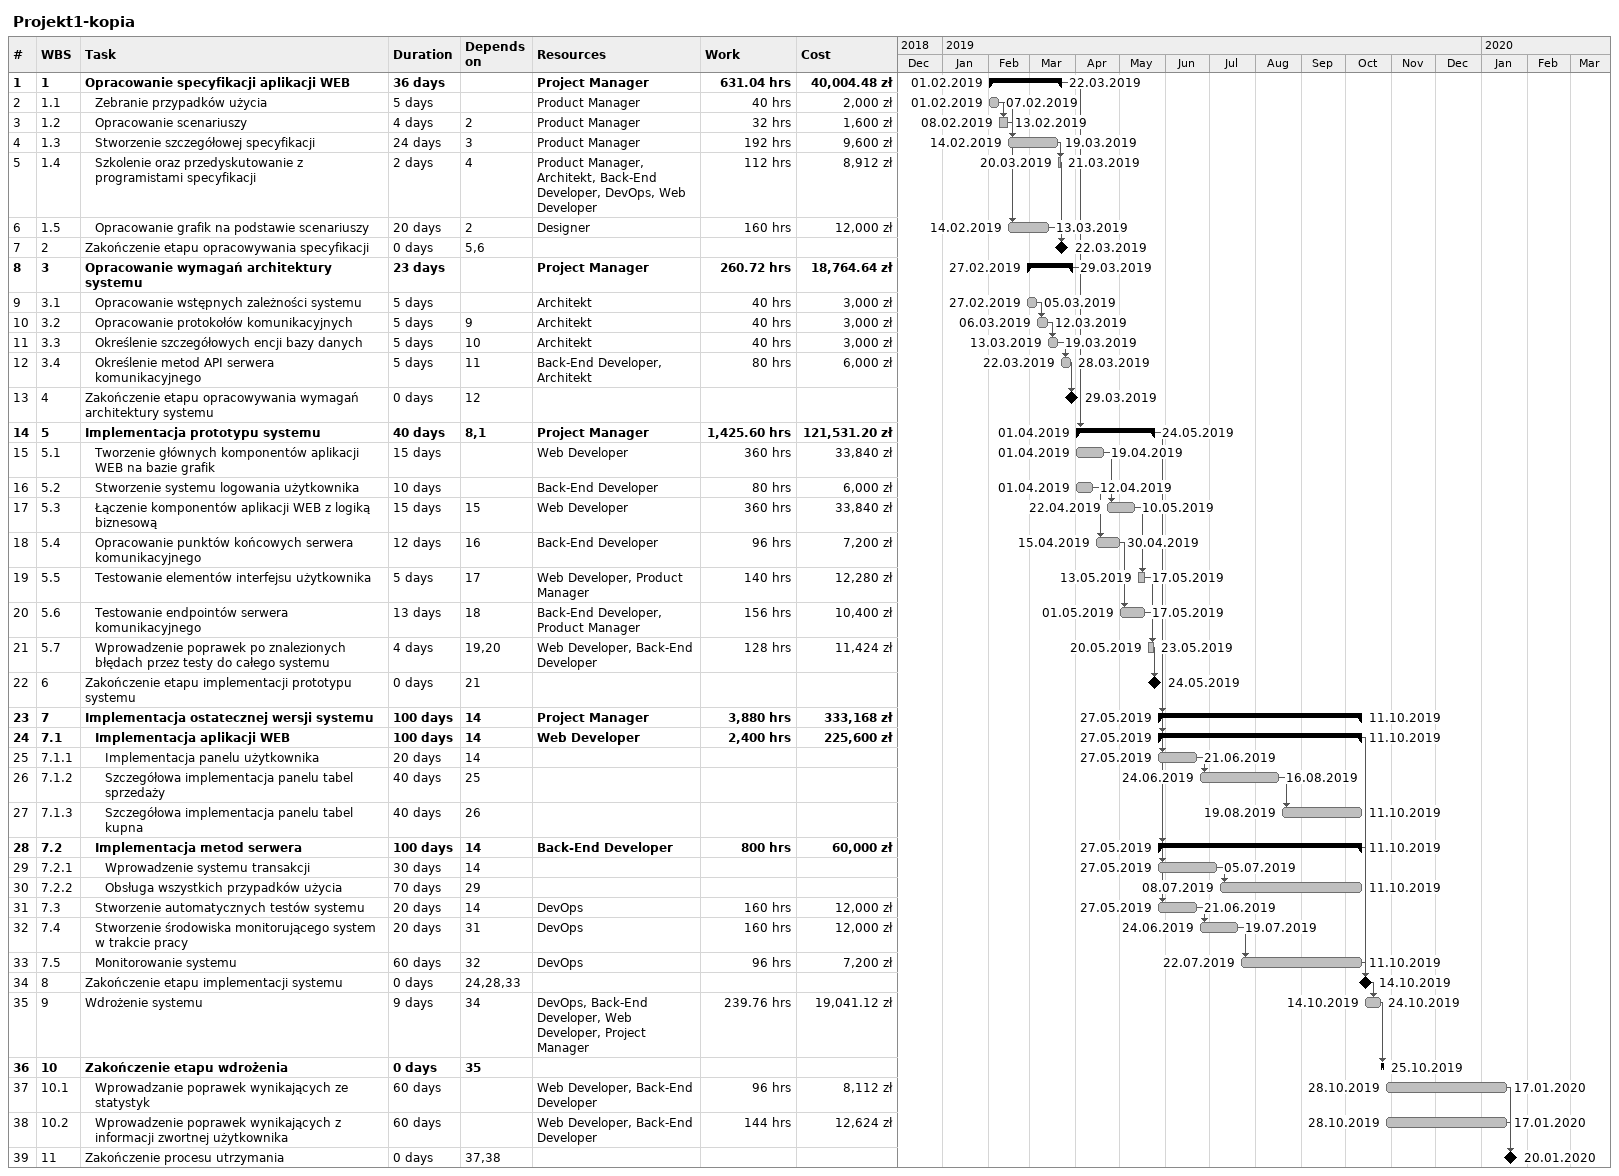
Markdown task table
Projekt1-kopia

| ID | WBS | Task | Duration | Start | Finish | Predecessors | Resources | Work (h) | Cost (zł) |
|---|---|---|---|---|---|---|---|---|---|
| 1 | 1 | **Opracowanie specyfikacji aplikacji WEB** | 36d | 2019-02-01 | 2019-03-22 |  | Project Manager | 631.04 | 40004.48 |
| 2 | 1.1 | Zebranie przypadków użycia | 5d | 2019-02-01 | 2019-02-07 |  | Product Manager | 40 | 2000 |
| 3 | 1.2 | Opracowanie scenariuszy | 4d | 2019-02-08 | 2019-02-13 | 2 | Product Manager | 32 | 1600 |
| 4 | 1.3 | Stworzenie szczegółowej specyfikacji | 24d | 2019-02-14 | 2019-03-19 | 3 | Product Manager | 192 | 9600 |
| 5 | 1.4 | Szkolenie oraz przedyskutowanie z programistami specyfikacji | 2d | 2019-03-20 | 2019-03-21 | 4 | Product Manager, Architekt, Back-End Developer, DevOps, Web Developer | 112 | 8912 |
| 6 | 1.5 | Opracowanie grafik na podstawie scenariuszy | 20d | 2019-02-14 | 2019-03-13 | 2 | Designer | 160 | 12000 |
| 7 | 2 | Zakończenie etapu opracowywania specyfikacji | 0d | 2019-03-22 | 2019-03-22 | 5, 6 |  |  |  |
| 8 | 3 | **Opracowanie wymagań architektury systemu** | 23d | 2019-02-27 | 2019-03-29 |  | Project Manager | 260.72 | 18764.64 |
| 9 | 3.1 | Opracowanie wstępnych zależności systemu | 5d | 2019-02-27 | 2019-03-05 |  | Architekt | 40 | 3000 |
| 10 | 3.2 | Opracowanie protokołów komunikacyjnych | 5d | 2019-03-06 | 2019-03-12 | 9 | Architekt | 40 | 3000 |
| 11 | 3.3 | Określenie szczegółowych encji bazy danych | 5d | 2019-03-13 | 2019-03-19 | 10 | Architekt | 40 | 3000 |
| 12 | 3.4 | Określenie metod API serwera komunikacyjnego | 5d | 2019-03-22 | 2019-03-28 | 11 | Back-End Developer, Architekt | 80 | 6000 |
| 13 | 4 | Zakończenie etapu opracowywania wymagań architektury systemu | 0d | 2019-03-29 | 2019-03-29 | 12 |  |  |  |
| 14 | 5 | **Implementacja prototypu systemu** | 40d | 2019-04-01 | 2019-05-24 | 8, 1 | Project Manager | 1425.60 | 121531.20 |
| 15 | 5.1 | Tworzenie głównych komponentów aplikacji WEB na bazie grafik | 15d | 2019-04-01 | 2019-04-19 |  | Web Developer | 360 | 33840 |
| 16 | 5.2 | Stworzenie systemu logowania użytkownika | 10d | 2019-04-01 | 2019-04-12 |  | Back-End Developer | 80 | 6000 |
| 17 | 5.3 | Łączenie komponentów aplikacji WEB z logiką biznesową | 15d | 2019-04-22 | 2019-05-10 | 15 | Web Developer | 360 | 33840 |
| 18 | 5.4 | Opracowanie punktów końcowych serwera komunikacyjnego | 12d | 2019-04-15 | 2019-04-30 | 16 | Back-End Developer | 96 | 7200 |
| 19 | 5.5 | Testowanie elementów interfejsu użytkownika | 5d | 2019-05-13 | 2019-05-17 | 17 | Web Developer, Product Manager | 140 | 12280 |
| 20 | 5.6 | Testowanie endpointów serwera komunikacyjnego | 13d | 2019-05-01 | 2019-05-17 | 18 | Back-End Developer, Product Manager | 156 | 10400 |
| 21 | 5.7 | Wprowadzenie poprawek po znalezionych błędach przez testy do całego systemu | 4d | 2019-05-20 | 2019-05-23 | 19, 20 | Web Developer, Back-End Developer | 128 | 11424 |
| 22 | 6 | Zakończenie etapu implementacji prototypu systemu | 0d | 2019-05-24 | 2019-05-24 | 21 |  |  |  |
| 23 | 7 | **Implementacja ostatecznej wersji systemu** | 100d | 2019-05-27 | 2019-10-11 | 14 | Project Manager | 3880 | 333168 |
| 24 | 7.1 | **Implementacja aplikacji WEB** | 100d | 2019-05-27 | 2019-10-11 | 14 | Web Developer | 2400 | 225600 |
| 25 | 7.1.1 | Implementacja panelu użytkownika | 20d | 2019-05-27 | 2019-06-21 | 14 |  |  |  |
| 26 | 7.1.2 | Szczegółowa implementacja panelu tabel sprzedaży | 40d | 2019-06-24 | 2019-08-16 | 25 |  |  |  |
| 27 | 7.1.3 | Szczegółowa implementacja panelu tabel kupna | 40d | 2019-08-19 | 2019-10-11 | 26 |  |  |  |
| 28 | 7.2 | **Implementacja metod serwera** | 100d | 2019-05-27 | 2019-10-11 | 14 | Back-End Developer | 800 | 60000 |
| 29 | 7.2.1 | Wprowadzenie systemu transakcji | 30d | 2019-05-27 | 2019-07-05 | 14 |  |  |  |
| 30 | 7.2.2 | Obsługa wszystkich przypadków użycia | 70d | 2019-07-08 | 2019-10-11 | 29 |  |  |  |
| 31 | 7.3 | Stworzenie automatycznych testów systemu | 20d | 2019-05-27 | 2019-06-21 | 14 | DevOps | 160 | 12000 |
| 32 | 7.4 | Stworzenie środowiska monitorującego system w trakcie pracy | 20d | 2019-06-24 | 2019-07-19 | 31 | DevOps | 160 | 12000 |
| 33 | 7.5 | Monitorowanie systemu | 60d | 2019-07-22 | 2019-10-11 | 32 | DevOps | 96 | 7200 |
| 34 | 8 | Zakończenie etapu implementacji systemu | 0d | 2019-10-14 | 2019-10-14 | 24, 28, 33 |  |  |  |
| 35 | 9 | Wdrożenie systemu | 9d | 2019-10-14 | 2019-10-24 | 34 | DevOps, Back-End Developer, Web Developer, Project Manager | 239.76 | 19041.12 |
| 36 | 10 | **Zakończenie etapu wdrożenia** | 0d | 2019-10-25 | 2019-10-25 | 35 |  |  |  |
| 37 | 10.1 | Wprowadzanie poprawek wynikających ze statystyk | 60d | 2019-10-28 | 2020-01-17 |  | Web Developer, Back-End Developer | 96 | 8112 |
| 38 | 10.2 | Wprowadzenie poprawek wynikających z informacji zwortnej użytkownika | 60d | 2019-10-28 | 2020-01-17 |  | Web Developer, Back-End Developer | 144 | 12624 |
| 39 | 11 | Zakończenie procesu utrzymania | 0d | 2020-01-20 | 2020-01-20 | 37, 38 |  |  |  |
